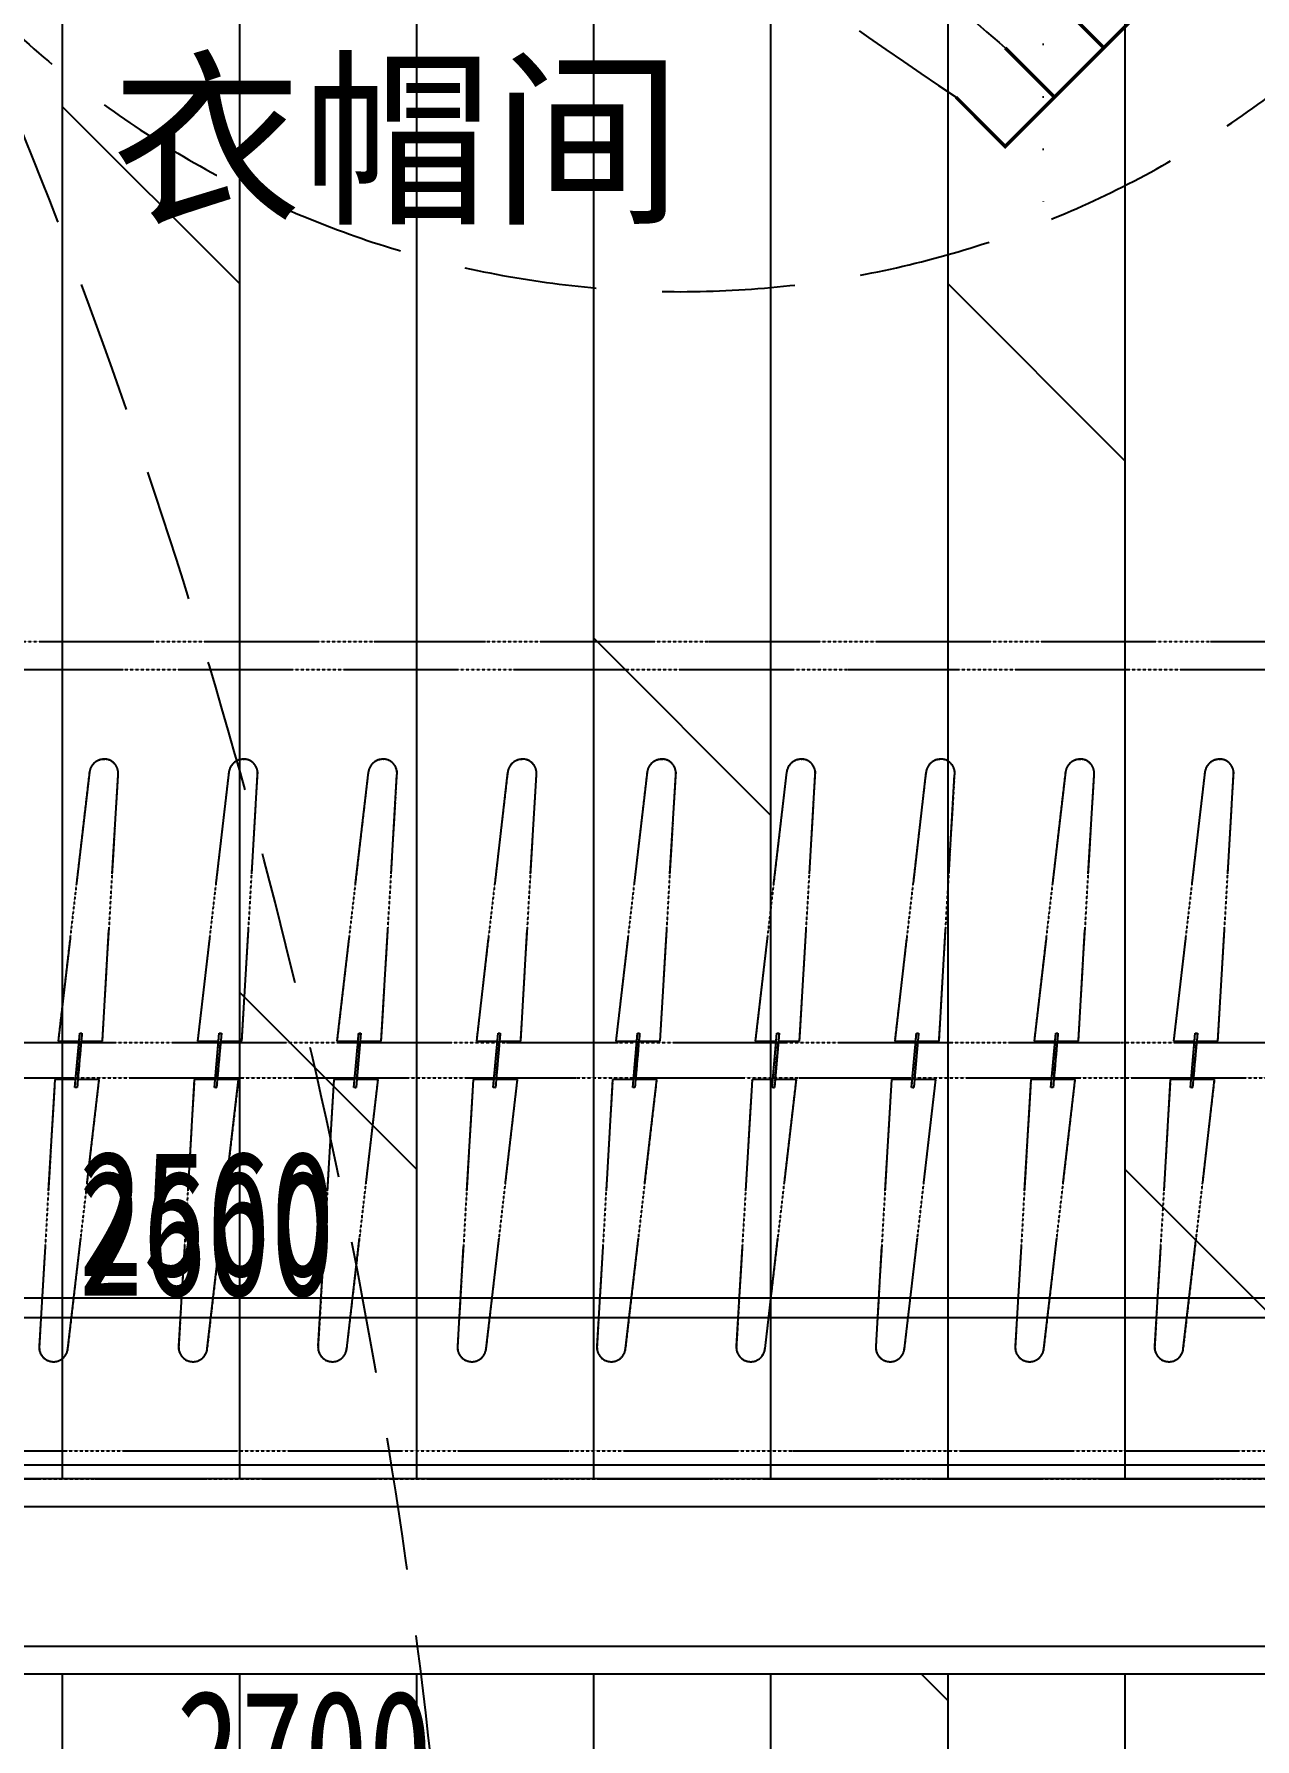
# Model space of a CAD drawing. Header units: millimetres. Extents: x -297 to 39764, y -29258 to 20315.
# Drawn here: x 7854 to 8729, y 6196 to 7418 of the extents above; entities that cross this region are included whole.
import ezdxf

# ---------------------------------------------------------------- set-up
doc = ezdxf.new("R2010")
doc.units = ezdxf.units.MM
for name, pattern in [('_DASH', [0.6, 0.4, -0.2]), ('DASH', [0.35, 0.25, -0.1]), ('DOT2', [0.125, 0, -0.125]), ('HIDDEN', [9.525, 6.35, -3.175])]:
    doc.linetypes.add(name, pattern=pattern)
doc.layers.get('Defpoints').update_dxf_attribs({"color": 250})
for name, color, linetype in [('.P-墙体尺寸标注', 252, 'Continuous'), ('.P-家具虚线层', 250, 'Continuous'), ('.p-灯具连线', 6, 'Continuous'), ('.P-装饰轮廓', 180, 'Continuous'), ('.PC-天花尺寸标注', 252, 'Continuous'), ('.PC-天花灯具', 203, 'Continuous'), ('.PC-天花造型', 163, 'Continuous'), ('.PF-地面轮廓细线', 75, 'Continuous'), ('.PF-活动家具', 141, 'Continuous'), ('.P完成面尺寸', 180, 'Continuous'), ('.ZD-强电开关', 183, 'Continuous'), ('.ZD-插座虚线层', 214, 'DASH'), ('A-Wall', 2, 'Continuous'), ('FF-TEXT', 2, 'Continuous'), ('Y-移动家具', 141, 'Continuous')]:
    doc.layers.add(name, color=color, linetype=linetype)
doc.styles.add('CHINESE', font='')
doc.styles.add('文字样式', font='', dxfattribs={"width": 0.75})
doc.styles.get('CHINESE').set_extended_font_data('SimSun')
doc.styles.get('文字样式').set_extended_font_data('SimSun')
doc.dimstyles.new('西安1-40（内部尺寸）', dxfattribs={"dimscale": 30, "dimtxt": 3, "dimasz": 0.5, "dimexe": 1, "dimexo": 1, "dimgap": 0.5, "dimtad": 1, "dimdec": 0, "dimrnd": 5, "dimtxsty": '文字样式', "dimblk": 'ARCHTICK', "dimcen": 1, "dimdle": 0.55, "dimclrd": 252, "dimclre": 252, "dimclrt": 30, "dimadec": 0, "dimazin": 0, "dimtfac": 1, "dimtdec": 0, "dimtix": 1, "dimtmove": 2, "dimatfit": 3, "dimfxl": 5, "dimfxlon": 1, "dimarcsym": 0})

# ---------------------------------------------------------------- blocks, each defined once
blk = doc.blocks.new('yj')
at = {"layer": 'Y-移动家具', "color": 250, "linetype": 'DASH', "ltscale": 0.5}
for p, q in [((-7.1, 220.3), (-29.5, 27.5)), ((2.3, 27.5), (13.6, 218.5)), ((-29.5, 27.5), (-14.4, 27.5)), ((-17.3, -5.7), (-13.9, 33.2)), ((-12.4, 33.1), (-15.3, 0)), ((-15.3, 0), (-12.9, 27.5)), ((-13.9, 33.2), (-12.4, 33.1)), ((-12.9, 27.5), (2.3, 27.5)), ((-31.8, 0), (-43, -191.1)), ((-16.8, 0), (-31.8, 0)), ((-22.4, -192.9), (0, 0)), ((-15.3, 0), (-15.8, -5.9)), ((0, 0), (-15.3, 0)), ((-15.8, -5.9), (-17.3, -5.7))]:
    blk.add_line(p, q, dxfattribs=at)
for centre, radius, start, end in [((3.5, 219), 10.6, 86.6346, 173.3654), ((3.6, 219.6), 10.1, 353.3654, 86.6346), ((-32.7, -192), 10.3, 175, 355)]:
    blk.add_arc(centre, radius, start, end, dxfattribs=at)
blk = doc.blocks.new('*U50')
at = {"layer": 'Y-移动家具', "color": 250, "linetype": 'DASH', "ltscale": 0.5}
for p, q in [((2535, -287.5), (25, -287.5)), ((25, -312.5), (2535, -312.5))]:
    blk.add_line(p, q, dxfattribs=at)
at = {"layer": 'Y-移动家具', "linetype": 'DASH', "ltscale": 0.5}
blk.add_lwpolyline([(0, 0), (0, -600), (2560, -600), (2560, 0)], close=True, dxfattribs=at)
at = {"layer": 'Y-移动家具', "color": 250, "linetype": 'DASH', "ltscale": 0.5}
blk.add_lwpolyline([(20, -580), (2540, -580), (2540, -20), (20, -20)], close=True, dxfattribs=at)
for p in [(1202.9, -313.8), (1302.9, -313.8), (1402.9, -313.8), (1502.9, -313.8), (1602.9, -313.8), (1702.9, -313.8), (1802.9, -313.8), (1902.9, -313.8), (2002.9, -313.8)]:
    blk.add_blockref('yj', p)
blk = doc.blocks.new('hyjyjjjjjjj')
at = {"layer": '.P-家具虚线层', "color": 250, "linetype": '_DASH', "ltscale": 200}
for p, q in [((29257.5, 6982.5, 0), (26697.5, 6982.5, 0)), ((29237.5, 6962.5, 0), (26717.5, 6962.5, 0)), ((27893.3, 6889, 0), (27870.9, 6696.3, 0)), ((27902.7, 6696.3, 0), (27913.9, 6887.2, 0)), ((27993.3, 6889, 0), (27970.9, 6696.3, 0)), ((28002.7, 6696.3, 0), (28013.9, 6887.2, 0)), ((28093.3, 6889, 0), (28070.9, 6696.3, 0)), ((28102.7, 6696.3, 0), (28113.9, 6887.2, 0)), ((28193.3, 6889, 0), (28170.9, 6696.3, 0)), ((28202.7, 6696.3, 0), (28213.9, 6887.2, 0)), ((28293.3, 6889, 0), (28270.9, 6696.3, 0)), ((28302.7, 6696.3, 0), (28313.9, 6887.2, 0)), ((28393.3, 6889, 0), (28370.9, 6696.3, 0)), ((28402.7, 6696.3, 0), (28413.9, 6887.2, 0)), ((28493.3, 6889, 0), (28470.9, 6696.3, 0)), ((28502.7, 6696.3, 0), (28513.9, 6887.2, 0)), ((28593.3, 6889, 0), (28570.9, 6696.3, 0)), ((28602.7, 6696.3, 0), (28613.9, 6887.2, 0)), ((28693.3, 6889, 0), (28670.9, 6696.3, 0)), ((28702.7, 6696.3, 0), (28713.9, 6887.2, 0)), ((27883, 6663, 0), (27886.5, 6702, 0)), ((27888, 6701.9, 0), (27885.1, 6668.8, 0)), ((27886.5, 6702, 0), (27888, 6701.9, 0)), ((27983, 6663, 0), (27986.5, 6702, 0)), ((27988, 6701.9, 0), (27985.1, 6668.8, 0)), ((27986.5, 6702, 0), (27988, 6701.9, 0)), ((28083, 6663, 0), (28086.5, 6702, 0)), ((28088, 6701.9, 0), (28085.1, 6668.8, 0)), ((28086.5, 6702, 0), (28088, 6701.9, 0)), ((28183, 6663, 0), (28186.5, 6702, 0)), ((28188, 6701.9, 0), (28185.1, 6668.8, 0)), ((28186.5, 6702, 0), (28188, 6701.9, 0)), ((28283, 6663, 0), (28286.5, 6702, 0)), ((28288, 6701.9, 0), (28285.1, 6668.8, 0)), ((28286.5, 6702, 0), (28288, 6701.9, 0)), ((28383, 6663, 0), (28386.5, 6702, 0)), ((28388, 6701.9, 0), (28385.1, 6668.8, 0)), ((28386.5, 6702, 0), (28388, 6701.9, 0)), ((28483, 6663, 0), (28486.5, 6702, 0)), ((28488, 6701.9, 0), (28485.1, 6668.8, 0)), ((28486.5, 6702, 0), (28488, 6701.9, 0)), ((28583, 6663, 0), (28586.5, 6702, 0)), ((28588, 6701.9, 0), (28585.1, 6668.8, 0)), ((28586.5, 6702, 0), (28588, 6701.9, 0)), ((28683, 6663, 0), (28686.5, 6702, 0)), ((28688, 6701.9, 0), (28685.1, 6668.8, 0)), ((28686.5, 6702, 0), (28688, 6701.9, 0)), ((29232.5, 6695, 0), (26722.5, 6695, 0)), ((27870.9, 6696.3, 0), (27885.9, 6696.3, 0)), ((27885.1, 6668.8, 0), (27887.5, 6696.3, 0)), ((27887.5, 6696.3, 0), (27902.7, 6696.3, 0)), ((27970.9, 6696.3, 0), (27985.9, 6696.3, 0)), ((27985.1, 6668.8, 0), (27987.5, 6696.3, 0)), ((27987.5, 6696.3, 0), (28002.7, 6696.3, 0)), ((28070.9, 6696.3, 0), (28085.9, 6696.3, 0)), ((28085.1, 6668.8, 0), (28087.5, 6696.3, 0)), ((28087.5, 6696.3, 0), (28102.7, 6696.3, 0)), ((28170.9, 6696.3, 0), (28185.9, 6696.3, 0)), ((28185.1, 6668.8, 0), (28187.5, 6696.3, 0)), ((28187.5, 6696.3, 0), (28202.7, 6696.3, 0)), ((28270.9, 6696.3, 0), (28285.9, 6696.3, 0)), ((28285.1, 6668.8, 0), (28287.5, 6696.3, 0)), ((28287.5, 6696.3, 0), (28302.7, 6696.3, 0)), ((28370.9, 6696.3, 0), (28385.9, 6696.3, 0)), ((28385.1, 6668.8, 0), (28387.5, 6696.3, 0)), ((28387.5, 6696.3, 0), (28402.7, 6696.3, 0)), ((28470.9, 6696.3, 0), (28485.9, 6696.3, 0)), ((28485.1, 6668.8, 0), (28487.5, 6696.3, 0)), ((28487.5, 6696.3, 0), (28502.7, 6696.3, 0)), ((28570.9, 6696.3, 0), (28585.9, 6696.3, 0)), ((28585.1, 6668.8, 0), (28587.5, 6696.3, 0)), ((28587.5, 6696.3, 0), (28602.7, 6696.3, 0)), ((28670.9, 6696.3, 0), (28685.9, 6696.3, 0)), ((28685.1, 6668.8, 0), (28687.5, 6696.3, 0)), ((28687.5, 6696.3, 0), (28702.7, 6696.3, 0)), ((26722.5, 6670, 0), (29232.5, 6670, 0)), ((27868.6, 6668.8, 0), (27857.3, 6477.6, 0)), ((27883.5, 6668.8, 0), (27868.6, 6668.8, 0)), ((27877.9, 6475.8, 0), (27900.4, 6668.8, 0)), ((27884.6, 6662.9, 0), (27883, 6663, 0)), ((27885.1, 6668.8, 0), (27884.6, 6662.9, 0)), ((27900.4, 6668.8, 0), (27885.1, 6668.8, 0)), ((27968.6, 6668.8, 0), (27957.3, 6477.6, 0)), ((27983.5, 6668.8, 0), (27968.6, 6668.8, 0)), ((27977.9, 6475.8, 0), (28000.4, 6668.8, 0)), ((27984.6, 6662.9, 0), (27983, 6663, 0)), ((27985.1, 6668.8, 0), (27984.6, 6662.9, 0)), ((28000.4, 6668.8, 0), (27985.1, 6668.8, 0)), ((28068.6, 6668.8, 0), (28057.3, 6477.6, 0)), ((28083.5, 6668.8, 0), (28068.6, 6668.8, 0)), ((28077.9, 6475.8, 0), (28100.4, 6668.8, 0)), ((28084.6, 6662.9, 0), (28083, 6663, 0)), ((28085.1, 6668.8, 0), (28084.6, 6662.9, 0)), ((28100.4, 6668.8, 0), (28085.1, 6668.8, 0)), ((28168.6, 6668.8, 0), (28157.3, 6477.6, 0)), ((28183.5, 6668.8, 0), (28168.6, 6668.8, 0)), ((28177.9, 6475.8, 0), (28200.4, 6668.8, 0)), ((28184.6, 6662.9, 0), (28183, 6663, 0)), ((28185.1, 6668.8, 0), (28184.6, 6662.9, 0)), ((28200.4, 6668.8, 0), (28185.1, 6668.8, 0)), ((28268.6, 6668.8, 0), (28257.3, 6477.6, 0)), ((28283.5, 6668.8, 0), (28268.6, 6668.8, 0)), ((28277.9, 6475.8, 0), (28300.4, 6668.8, 0)), ((28284.6, 6662.9, 0), (28283, 6663, 0)), ((28285.1, 6668.8, 0), (28284.6, 6662.9, 0)), ((28300.4, 6668.8, 0), (28285.1, 6668.8, 0)), ((28368.6, 6668.8, 0), (28357.3, 6477.6, 0)), ((28383.5, 6668.8, 0), (28368.6, 6668.8, 0)), ((28377.9, 6475.8, 0), (28400.4, 6668.8, 0)), ((28384.6, 6662.9, 0), (28383, 6663, 0)), ((28385.1, 6668.8, 0), (28384.6, 6662.9, 0)), ((28400.4, 6668.8, 0), (28385.1, 6668.8, 0)), ((28468.6, 6668.8, 0), (28457.3, 6477.6, 0)), ((28483.5, 6668.8, 0), (28468.6, 6668.8, 0)), ((28477.9, 6475.8, 0), (28500.4, 6668.8, 0)), ((28484.6, 6662.9, 0), (28483, 6663, 0)), ((28485.1, 6668.8, 0), (28484.6, 6662.9, 0)), ((28500.4, 6668.8, 0), (28485.1, 6668.8, 0)), ((28568.6, 6668.8, 0), (28557.3, 6477.6, 0)), ((28583.5, 6668.8, 0), (28568.6, 6668.8, 0)), ((28577.9, 6475.8, 0), (28600.4, 6668.8, 0)), ((28584.6, 6662.9, 0), (28583, 6663, 0)), ((28585.1, 6668.8, 0), (28584.6, 6662.9, 0)), ((28600.4, 6668.8, 0), (28585.1, 6668.8, 0)), ((28668.6, 6668.8, 0), (28657.3, 6477.6, 0)), ((28683.5, 6668.8, 0), (28668.6, 6668.8, 0)), ((28677.9, 6475.8, 0), (28700.4, 6668.8, 0)), ((28684.6, 6662.9, 0), (28683, 6663, 0)), ((28685.1, 6668.8, 0), (28684.6, 6662.9, 0)), ((28700.4, 6668.8, 0), (28685.1, 6668.8, 0)), ((26717.5, 6402.5, 0), (29237.5, 6402.5, 0)), ((26697.5, 6382.5, 0), (29257.5, 6382.5, 0))]:
    blk.add_line(p, q, dxfattribs=at)
for centre, radius, start, end in [((27903.9, 6887.8, 0), 10.6, 86.6346, 173.3654), ((27903.9, 6888.4, 0), 10.1, 353.3654, 86.6346), ((28003.9, 6887.8, 0), 10.6, 86.6346, 173.3654), ((28003.9, 6888.4, 0), 10.1, 353.3654, 86.6346), ((28103.9, 6887.8, 0), 10.6, 86.6346, 173.3654), ((28103.9, 6888.4, 0), 10.1, 353.3654, 86.6346), ((28203.9, 6887.8, 0), 10.6, 86.6346, 173.3654), ((28203.9, 6888.4, 0), 10.1, 353.3654, 86.6346), ((28303.9, 6887.8, 0), 10.6, 86.6346, 173.3654), ((28303.9, 6888.4, 0), 10.1, 353.3654, 86.6346), ((28403.9, 6887.8, 0), 10.6, 86.6346, 173.3654), ((28403.9, 6888.4, 0), 10.1, 353.3654, 86.6346), ((28503.9, 6887.8, 0), 10.6, 86.6346, 173.3654), ((28503.9, 6888.4, 0), 10.1, 353.3654, 86.6346), ((28603.9, 6887.8, 0), 10.6, 86.6346, 173.3654), ((28603.9, 6888.4, 0), 10.1, 353.3654, 86.6346), ((28703.9, 6887.8, 0), 10.6, 86.6346, 173.3654), ((28703.9, 6888.4, 0), 10.1, 353.3654, 86.6346), ((27867.6, 6476.7, 0), 10.3, 175, 355), ((27967.6, 6476.7, 0), 10.3, 175, 355), ((28067.6, 6476.7, 0), 10.3, 175, 355), ((28167.6, 6476.7, 0), 10.3, 175, 355), ((28267.6, 6476.7, 0), 10.3, 175, 355), ((28367.6, 6476.7, 0), 10.3, 175, 355), ((28467.6, 6476.7, 0), 10.3, 175, 355), ((28567.6, 6476.7, 0), 10.3, 175, 355), ((28667.6, 6476.7, 0), 10.3, 175, 355)]:
    blk.add_arc(centre, radius, start, end, dxfattribs=at)
blk = doc.blocks.new('防眩光射灯')
h = blk.add_hatch(color=256)
h.dxf.hatch_style = 1
h.paths.add_polyline_path([(29.6, 0, 0.414214), (0, 29.6), (0, 0)])
h.paths.add_polyline_path([(0, 0), (-29.6, 0, 0.414214), (0, -29.6)])
for p, q in [((0, 40), (0, -60)), ((-60, 0), (60, 0))]:
    blk.add_line(p, q)
blk.add_lwpolyline([(0, 112, 0, 50, 0), (0, 87.2, 0, 0, 0), (0, 40, 0, 0, 0)], format="xyseb")
blk.add_circle((0, 0), 40)
at = {"color": 250}
blk.add_circle((0, 0), 29.6, dxfattribs=at)
blk = doc.blocks.new('_ArchTick')
at = {"color": 0, "linetype": 'ByBlock', "const_width": 0.4}
blk.add_lwpolyline([(-0.5, -0.5), (0.5, 0.5)], dxfattribs=at)
blk = doc.blocks.new('*D396')
at = {"layer": '.P-墙体尺寸标注', "color": 252, "linetype": 'ByBlock', "lineweight": -2, "transparency": 16777216}
for p, q in [((6677.5, 6138), (6677.5, 6018)), ((9377.5, 6138), (9377.5, 6018)), ((6661, 6048), (9394, 6048))]:
    blk.add_line(p, q, dxfattribs=at)
at = {"layer": 'Defpoints', "color": 0, "linetype": 'ByBlock', "transparency": 16777216}
for p in [(6677.5, 6262.5, 0), (9377.5, 6262.5, 0), (9377.5, 6048)]:
    blk.add_point(p, dxfattribs=at)
at = {"layer": '.P-墙体尺寸标注', "color": 252, "linetype": 'ByBlock', "lineweight": -2, "transparency": 16777216, "xscale": 15, "yscale": 15, "zscale": 15, "rotation": 180}
blk.add_blockref('_ArchTick', (6677.5, 6048), dxfattribs=at)
at = {"layer": '.P-墙体尺寸标注', "color": 252, "linetype": 'ByBlock', "lineweight": -2, "transparency": 16777216, "xscale": 15, "yscale": 15, "zscale": 15}
blk.add_blockref('_ArchTick', (9377.5, 6048), dxfattribs=at)
at = {"layer": '.P-墙体尺寸标注', "color": 30, "linetype": 'ByBlock', "transparency": 16777216, "insert": (8027.5, 6108), "char_height": 90, "attachment_point": 5, "style": '文字样式'}
blk.add_mtext('2700', dxfattribs=at)
blk = doc.blocks.new('*D403')
at = {"layer": '.P-墙体尺寸标注', "color": 252, "linetype": 'ByBlock', "lineweight": -2, "transparency": 16777216}
for p, q in [((6677.5, 6408), (6677.5, 6528)), ((9277.5, 6408), (9277.5, 6528)), ((6661, 6498), (9294, 6498))]:
    blk.add_line(p, q, dxfattribs=at)
at = {"layer": 'Defpoints', "color": 0, "linetype": 'ByBlock', "transparency": 16777216}
for p in [(9277.5, 6498), (6677.5, 6362.5, 0), (9277.5, 6362.5, 0)]:
    blk.add_point(p, dxfattribs=at)
at = {"layer": '.P-墙体尺寸标注', "color": 252, "linetype": 'ByBlock', "lineweight": -2, "transparency": 16777216, "xscale": 15, "yscale": 15, "zscale": 15, "rotation": 180}
blk.add_blockref('_ArchTick', (6677.5, 6498), dxfattribs=at)
at = {"layer": '.P-墙体尺寸标注', "color": 252, "linetype": 'ByBlock', "lineweight": -2, "transparency": 16777216, "xscale": 15, "yscale": 15, "zscale": 15}
blk.add_blockref('_ArchTick', (9277.5, 6498), dxfattribs=at)
at = {"layer": '.P-墙体尺寸标注', "color": 30, "linetype": 'ByBlock', "transparency": 16777216, "insert": (7977.5, 6558), "char_height": 90, "attachment_point": 5, "style": '文字样式'}
blk.add_mtext('2600', dxfattribs=at)
blk = doc.blocks.new('YQ111311530000')
h = blk.add_hatch(color=256)
h.dxf.hatch_style = 1
edge = h.paths.add_edge_path()
edge.add_arc((0, 0), 30, 0, 360)
at = {"const_width": 2.5}
for points in [[(21.2, 21.2), (127.3, 127.3), (91.9, 162.6)], [(91.9, 91.9), (56.6, 127.3)], [(56.6, 56.6), (21.2, 91.9)]]:
    blk.add_lwpolyline(points, dxfattribs=at)
blk.add_circle((0, 0), 30)
blk = doc.blocks.new('*D1111')
at = {"layer": '.PC-天花尺寸标注', "color": 252, "linetype": 'ByBlock', "lineweight": -2, "transparency": 16777216}
for p, q in [((9068.7, 7949), (9068.7, 6376)), ((8978.7, 7932.5), (9098.7, 7932.5)), ((9158.7, 6392.5), (9038.7, 6392.5))]:
    blk.add_line(p, q, dxfattribs=at)
at = {"layer": 'Defpoints', "color": 0, "linetype": 'ByBlock', "transparency": 16777216}
for p in [(8457.5, 7932.5, 0), (9068.7, 6392.5), (9247.5, 6392.5, 0)]:
    blk.add_point(p, dxfattribs=at)
at = {"layer": '.PC-天花尺寸标注', "color": 252, "linetype": 'ByBlock', "lineweight": -2, "transparency": 16777216, "xscale": 15, "yscale": 15, "zscale": 15}
for p, rotation in [((9068.7, 7932.5), 90), ((9068.7, 6392.5), 270)]:
    blk.add_blockref('_ArchTick', p, dxfattribs=dict(at, rotation=rotation))
at = {"layer": '.PC-天花尺寸标注', "color": 30, "linetype": 'ByBlock', "transparency": 16777216, "insert": (9008.7, 7162.5), "char_height": 90, "attachment_point": 5, "rotation": 90, "style": '文字样式'}
blk.add_mtext('1540', dxfattribs=at)
blk = doc.blocks.new('*D1314')
at = {"layer": '.P完成面尺寸', "color": 252, "linetype": 'ByBlock', "lineweight": -2, "transparency": 16777216}
for p, q in [((6697.5, 6437.1), (6697.5, 6542.1)), ((9257.5, 6437.1), (9257.5, 6542.1)), ((6681, 6512.1), (9274, 6512.1))]:
    blk.add_line(p, q, dxfattribs=at)
at = {"layer": 'Defpoints', "color": 0, "linetype": 'ByBlock', "transparency": 16777216}
for p in [(9257.5, 6512.1), (6697.5, 6382.5, 0), (9257.5, 6382.5, 0)]:
    blk.add_point(p, dxfattribs=at)
at = {"layer": '.P完成面尺寸', "color": 252, "linetype": 'ByBlock', "lineweight": -2, "transparency": 16777216, "xscale": 15, "yscale": 15, "zscale": 15, "rotation": 180}
blk.add_blockref('_ArchTick', (6697.5, 6512.1), dxfattribs=at)
at = {"layer": '.P完成面尺寸', "color": 252, "linetype": 'ByBlock', "lineweight": -2, "transparency": 16777216, "xscale": 15, "yscale": 15, "zscale": 15}
blk.add_blockref('_ArchTick', (9257.5, 6512.1), dxfattribs=at)
at = {"layer": '.P完成面尺寸', "color": 30, "linetype": 'ByBlock', "transparency": 16777216, "insert": (7977.5, 6572.1), "char_height": 90, "attachment_point": 5, "style": '文字样式'}
blk.add_mtext('2560', dxfattribs=at)
blk = doc.blocks.new('*D1320')
at = {"layer": '.P完成面尺寸', "color": 252, "linetype": 'ByBlock', "lineweight": -2, "transparency": 16777216}
for p, q in [((6697.5, 6200.3), (6697.5, 6095.3)), ((9397.5, 6200.3), (9397.5, 6095.3)), ((6681, 6125.3), (9414, 6125.3))]:
    blk.add_line(p, q, dxfattribs=at)
at = {"layer": 'Defpoints', "color": 0, "linetype": 'ByBlock', "transparency": 16777216}
for p in [(6697.5, 6242.5, 0), (9397.5, 6242.5, 0), (9397.5, 6125.3)]:
    blk.add_point(p, dxfattribs=at)
at = {"layer": '.P完成面尺寸', "color": 252, "linetype": 'ByBlock', "lineweight": -2, "transparency": 16777216, "xscale": 15, "yscale": 15, "zscale": 15, "rotation": 180}
blk.add_blockref('_ArchTick', (6697.5, 6125.3), dxfattribs=at)
at = {"layer": '.P完成面尺寸', "color": 252, "linetype": 'ByBlock', "lineweight": -2, "transparency": 16777216, "xscale": 15, "yscale": 15, "zscale": 15}
blk.add_blockref('_ArchTick', (9397.5, 6125.3), dxfattribs=at)
at = {"layer": '.P完成面尺寸', "color": 30, "linetype": 'ByBlock', "transparency": 16777216, "insert": (8047.5, 6185.3), "char_height": 90, "attachment_point": 5, "style": '文字样式'}
blk.add_mtext('2700', dxfattribs=at)

msp = doc.modelspace()

# ---------------------------------------------------------------- hatches: boundary and pattern name
at = {"layer": '.PF-地面轮廓细线', "linetype": 'ByBlock'}
h = msp.add_hatch(dxfattribs=at)
h.set_pattern_fill('DOLMIT', color=250, scale=20, angle=90, style=0)
h.paths.add_polyline_path([(10357.5, 8172.5), (10332.5, 8172.5), (10322.5, 8172.5), (10322.5, 8195.5), (10350.5, 8252.7), (10350.5, 8250.5), (10357.5, 8250.5), (10357.5, 9074.5), (10353.2, 9082.5), (10344.2, 9082.5, 0.341384), (10327.5, 9129.5), (10327.5, 9152.5), (10357.5, 9152.5), (10357.5, 9242.5), (9397.5, 9242.5), (9397.5, 7942.5), (9257.5, 7942.5), (8457.5, 7942.5), (8457.5, 7917.5), (8457.5, 7907.5), (8434.5, 7907.5), (8377.3, 7935.5), (8377.5, 7935.5), (8377.5, 7942.5), (7667.5, 7942.5), (7667.5, 7929.2, 0.341384), (7620.5, 7912.5), (7597.5, 7912.5), (7597.5, 7942.5), (6697.5, 7942.5), (6697.5, 6382.5), (9257.5, 6382.5), (9257.5, 6982.5), (9397.5, 6982.5), (9397.5, 6242.5), (6697.5, 6242.5), (6697.5, 3132.5), (7587.5, 3132.5), (7587.5, 3152.5), (9967.5, 3152.5), (10357.5, 3132.5)])

# ---------------------------------------------------------------- linework, layer by layer
at = {"layer": '.p-灯具连线', "color": 6, "linetype": 'HIDDEN', "ltscale": 15, "elevation": 0}
for points in [[(7144.8, 8732.5, 0.094665), (8514.9, 7373, -23.435233)], [(8100, 8732.5, 0.275246), (8550.2, 7408.4, -5.517195)], [(10011.9, 7799.9, -0.325679), (8527.5, 4687.5, 0.354464), (7430.1, 5729.4, -0.264728)], [(8837.5, 7462.5, -0.440117), (7797.5, 7462.5, -0.116664), (8158.3, 5462.2, -1.068455), (8149.3, 5339.8, -0.202637), (7324.8, 3680.9)]]:
    msp.add_lwpolyline(points, format="xyb", dxfattribs=at)
at = {"layer": '.P-装饰轮廓', "elevation": 0}
msp.add_lwpolyline([(7627.5, 3132.5), (6697.5, 3132.5), (6697.5, 6242.5), (9397.5, 6242.5), (9397.5, 6982.5), (9257.5, 6982.5), (9257.5, 6382.5), (6697.5, 6382.5), (6697.5, 7942.5), (7627.5, 7942.5)], dxfattribs=at)
at = {"layer": '.PC-天花造型', "elevation": 0}
for points in [[(9407.5, 6272.5), (10347.5, 6272.5), (10347.5, 9232.5), (9407.5, 9232.5), (9407.5, 7932.5), (6707.5, 7932.5), (6707.5, 6392.5), (9247.5, 6392.5), (9247.5, 6992.5), (9407.5, 6992.5)], [(6697.5, 6242.5), (10357.5, 6242.5), (10357.5, 3422.5), (6697.5, 3422.5)]]:
    msp.add_lwpolyline(points, close=True, dxfattribs=at)
at = {"layer": '.ZD-插座虚线层', "linetype": 'DOT2', "ltscale": 300}
msp.add_line((8577.5, 8050.2, 0), (8577.5, 7286.4, 0), dxfattribs=at)
at = {"layer": 'A-Wall', "color": 7}
for p, q in [((6677.5, 6362.5, 0), (9277.5, 6362.5, 0)), ((6677.5, 6262.5, 0), (9377.5, 6262.5, 0))]:
    msp.add_line(p, q, dxfattribs=at)

# ---------------------------------------------------------------- block references
at = {"layer": '.P-家具虚线层', "linetype": 'ByBlock'}
msp.add_blockref('hyjyjjjjjjj', (-20000, 0), dxfattribs=at)
at = {"layer": '.PC-天花灯具', "rotation": 180.0000000322464}
msp.add_blockref('防眩光射灯', (7797.5, 7462.5, 0), dxfattribs=at)
at = {"layer": '.PF-活动家具'}
msp.add_blockref('*U50', (6697.5, 6982.5, 0), dxfattribs=at)
at = {"layer": '.ZD-强电开关', "xscale": -1, "rotation": 90}
msp.add_blockref('YQ111311530000', (8677.5, 7465, 0), dxfattribs=at)

# ---------------------------------------------------------------- texts
at = {"layer": 'FF-TEXT', "color": 53, "style": 'CHINESE'}
msp.add_text('衣帽间', height=100, dxfattribs=at).set_placement((7909.4, 7292.5, 0))

# ---------------------------------------------------------------- dimensions: what is measured, and where the dimension line sits
at = {"layer": '.P-墙体尺寸标注', "color": 1, "linetype": 'ByBlock'}
for base, p1, p2, picture, middle in [((9277.5, 6498), (6677.5, 6362.5, 0), (9277.5, 6362.5, 0), '*D403', (7977.5, 6558)), ((9377.5, 6048), (6677.5, 6262.5, 0), (9377.5, 6262.5, 0), '*D396', (8027.5, 6108))]:
    dim = msp.add_linear_dim(base=base, p1=p1, p2=p2, dimstyle='西安1-40（内部尺寸）', override={"dimfxl": 3}, dxfattribs=at)
    dim.commit()
    dim.dimension.update_dxf_attribs({"geometry": picture, "text_midpoint": middle})
at = {"layer": '.PC-天花尺寸标注', "color": 1, "linetype": 'ByBlock'}
dim = msp.add_linear_dim(base=(9068.7, 6392.5), p1=(8457.5, 7932.5, 0), p2=(9247.5, 6392.5, 0), angle=90, dimstyle='西安1-40（内部尺寸）', override={"dimfxl": 3}, dxfattribs=at)
dim.commit()
dim.dimension.update_dxf_attribs({"geometry": '*D1111', "text_midpoint": (9008.7, 7162.5)})
at = {"layer": '.P完成面尺寸', "color": 1, "linetype": 'ByBlock'}
for base, p1, p2, picture, middle in [((9257.5, 6512.1), (6697.5, 6382.5, 0), (9257.5, 6382.5, 0), '*D1314', (7977.5, 6572.1)), ((9397.5, 6125.3), (6697.5, 6242.5, 0), (9397.5, 6242.5, 0), '*D1320', (8047.5, 6185.3))]:
    dim = msp.add_linear_dim(base=base, p1=p1, p2=p2, dimstyle='西安1-40（内部尺寸）', override={"dimfxl": 2.5}, dxfattribs=at)
    dim.commit()
    dim.dimension.update_dxf_attribs({"geometry": picture, "text_midpoint": middle})

doc.saveas('drawing.dxf')
